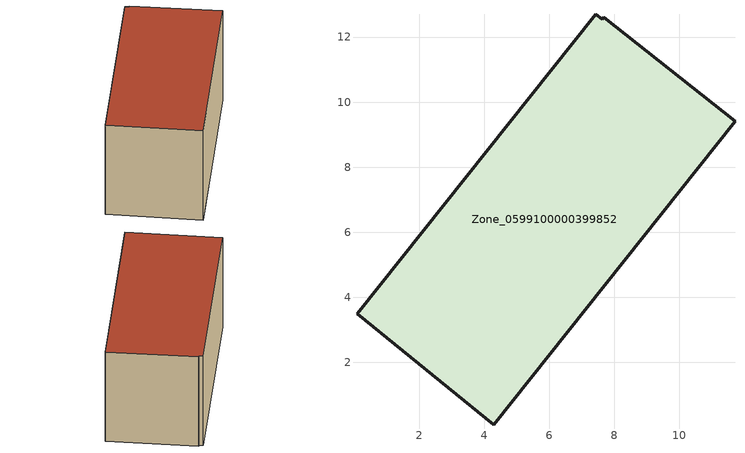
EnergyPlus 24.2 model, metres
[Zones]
Zone_0599100000399852
 floor ground (C_G): 4.29,0.09 0.11,3.5 7.43,12.7 7.63,12.54 7.68,12.61 11.71,9.41 z1
 wall outside (C_F): 7.43,12.7 0.11,3.5 4.29,0.09 11.71,9.41 7.68,12.61 7.63,12.54 7.43,12.7 z1:6.87
 roof outside (C_R): 0.11,3.5 4.29,0.09 11.71,9.41 7.68,12.61 7.63,12.54 7.43,12.7 z6.87
[BUILDING]
Pand.0599100000399852: North Axis=0; Terrain=City; Loads Convergence Tolerance Value=0.04; Temperature Convergence Tolerance Value=0.4; Solar Distribution=FullExterior; Maximum Number of Warmup Days=25; Minimum Number of Warmup Days=1
[Site:Location]
Rotterdam.The.Hague.AP_ZH_NLD Design_Conditions: Latitude=51.96; Longitude=4.45; Time Zone=1; Elevation=-4.5
[SITE:GROUNDTEMPERATURE:BUILDINGSURFACE]
18, 18, 18, 18, 18, 18, 18, 18, 18, 18, 18, 18
[MATERIAL] Thermal Absorptance=0.9; Solar Absorptance=0.7; Visible Absorptance=0.7
Name | Roughness | Thickness | Conductivity | Density | Specific Heat
G.TI.1992-2005 | MediumSmooth | 0.15 | 0.06 | 540 | 1210
F.TI.1992-2005 | Rough | 0.3 | 0.12 | 1920 | 840
R.TI.1992-2005 | MediumRough | 0.2 | 0.08 | 1500 | 1000
[CONSTRUCTION]
C_G: G.TI.1992-2005
C_F: F.TI.1992-2005
C_R: R.TI.1992-2005
[ZONE]
Zone_0599100000399852: Type=1; Multiplier=1; Ceiling Height=Autocalculate; Volume=Autocalculate; Floor Area=autocalculate; Part of Total Floor Area=Yes
[ZONEINFILTRATION:DESIGNFLOWRATE]
Infil_Zone_0599100000399852: Zone or ZoneList or Space or SpaceList=Zone_0599100000399852; Schedule=AlwaysOn; Design Flow Rate Calculation Method=Flow/Area; Flow Rate per Floor Area=0.0015; Constant Term Coefficient=1; Temperature Term Coefficient=0; Velocity Term Coefficient=0; Velocity Squared Term Coefficient=0
[HVACTEMPLATE:ZONE:IDEALLOADSAIRSYSTEM]
Zone_0599100000399852: Maximum Heating Supply Air Temperature=50; Minimum Cooling Supply Air Temperature=13; Maximum Heating Supply Air Humidity Ratio=0.0156; Minimum Cooling Supply Air Humidity Ratio=0.0077; Heating Limit=NoLimit; Cooling Limit=NoLimit; Dehumidification Control Type=ConstantSensibleHeatRatio; Cooling Sensible Heat Ratio=0.7; Dehumidification Setpoint=60; Humidification Control Type=None; Humidification Setpoint=30; Outdoor Air Method=None; Outdoor Air Flow Rate per Person=0.00944; Outdoor Air Flow Rate per Zone Floor Area=0; Outdoor Air Flow Rate per Zone=0; Demand Controlled Ventilation Type=None; Outdoor Air Economizer Type=NoEconomizer; Heat Recovery Type=None; Sensible Heat Recovery Effectiveness=0.7; Latent Heat Recovery Effectiveness=0.65
[ZONECONTROL:THERMOSTAT]
ThermostatControl_Zone_0599100000399852: Zone or ZoneList=Zone_0599100000399852; Control Type Schedule=DualSetpointControlType; Control 1=Thermostat_Zone_0599100000399852; Temperature Difference Between Cutout And Setpoint=0
[THERMOSTATSETPOINT:DUALSETPOINT]
Thermostat_Zone_0599100000399852: Heating Setpoint Temperature Schedule=HeatingSetpoint_Zone_0599100000399852; Cooling Setpoint Temperature Schedule=CoolingSetpoint_Zone_0599100000399852
[SCHEDULE:COMPACT]
HeatingSetpoint_Zone_0599100000399852: Through: 12/31, For: AllDays, Until: 24:00, 21
CoolingSetpoint_Zone_0599100000399852: Through: 12/31, For: AllDays, Until: 24:00, 24
DualSetpointControlType: Through: 12/31, For: AllDays, Until: 24:00, 4
AlwaysOn: Through: 12/31, For: AllDays, Until: 24:00, 1
